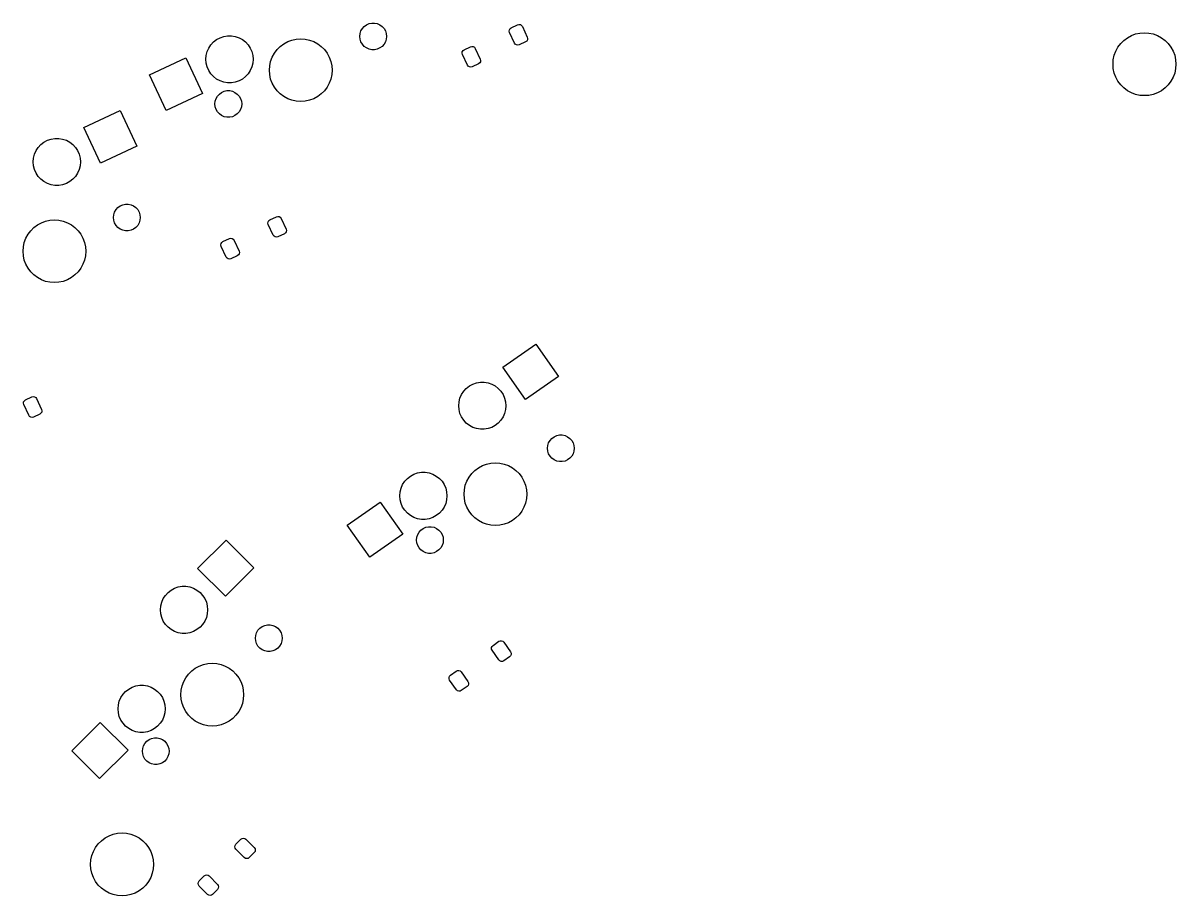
# Model space of a CAD drawing. Extents: x 20 to 262, y -159 to -46.
# Drawn here: x 181.4 to 254.7, y -159.2 to -103.8 of the extents above; entities that cross this region are included whole.
import ezdxf

# ---------------------------------------------------------------- set-up
doc = ezdxf.new("R2010")
doc.units = 0
doc.layers.add('BLACK', color=7, linetype='CONTINUOUS')

msp = doc.modelspace()

# ---------------------------------------------------------------- linework, layer by layer
at = {"layer": 'BLACK', "linetype": 'CONTINUOUS'}
for p, q in [((202.976, -104.117), (203.095, -103.984)), ((203.095, -103.984), (203.239, -103.88)), ((203.239, -103.88), (203.402, -103.807)), ((203.402, -103.807), (203.576, -103.77)), ((203.576, -103.77), (203.754, -103.77)), ((203.754, -103.77), (203.928, -103.807)), ((203.928, -103.807), (204.09, -103.88)), ((204.09, -103.88), (204.234, -103.984)), ((204.234, -103.984), (204.353, -104.117)), ((212.439, -104.067), (212.846, -103.877)), ((212.846, -103.877), (212.932, -103.856)), ((212.932, -103.856), (213.019, -103.87)), ((213.019, -103.87), (213.094, -103.915)), ((213.094, -103.915), (213.145, -103.986)), ((213.145, -103.986), (213.462, -104.666)), ((193.714, -104.816), (193.932, -104.698)), ((193.932, -104.698), (194.166, -104.618)), ((194.166, -104.618), (194.41, -104.577)), ((194.41, -104.577), (194.658, -104.577)), ((194.658, -104.577), (194.903, -104.618)), ((194.903, -104.618), (195.137, -104.698)), ((195.137, -104.698), (195.355, -104.816)), ((198.777, -104.79), (199.061, -104.77)), ((199.061, -104.77), (199.345, -104.79)), ((202.814, -104.617), (202.833, -104.44)), ((202.833, -104.794), (202.814, -104.617)), ((202.833, -104.44), (202.887, -104.271)), ((202.887, -104.271), (202.976, -104.117)), ((204.353, -104.117), (204.442, -104.271)), ((204.442, -104.271), (204.497, -104.44)), ((204.497, -104.44), (204.516, -104.617)), ((204.516, -104.617), (204.497, -104.794)), ((212.309, -104.281), (212.322, -104.194)), ((212.33, -104.366), (212.309, -104.281)), ((212.322, -104.194), (212.368, -104.119)), ((212.647, -105.046), (212.33, -104.366)), ((212.368, -104.119), (212.439, -104.067)), ((213.462, -104.666), (213.483, -104.751)), ((213.483, -104.751), (213.47, -104.838)), ((251.376, -104.871), (251.605, -104.699)), ((251.605, -104.699), (251.855, -104.563)), ((251.855, -104.563), (252.123, -104.463)), ((252.123, -104.463), (252.401, -104.402)), ((252.401, -104.402), (252.686, -104.382)), ((252.686, -104.382), (252.971, -104.402)), ((252.971, -104.402), (253.249, -104.463)), ((253.249, -104.463), (253.517, -104.563)), ((253.517, -104.563), (253.767, -104.699)), ((253.767, -104.699), (253.996, -104.871)), ((193.116, -105.585), (193.215, -105.358)), ((193.215, -105.358), (193.351, -105.15)), ((193.351, -105.15), (193.518, -104.968)), ((193.518, -104.968), (193.714, -104.816)), ((195.355, -104.816), (195.55, -104.968)), ((195.55, -104.968), (195.718, -105.15)), ((195.718, -105.15), (195.854, -105.358)), ((195.854, -105.358), (195.953, -105.585)), ((197.383, -105.686), (197.554, -105.458)), ((197.554, -105.458), (197.755, -105.257)), ((197.755, -105.257), (197.983, -105.086)), ((197.983, -105.086), (198.232, -104.95)), ((198.232, -104.95), (198.499, -104.85)), ((198.499, -104.85), (198.777, -104.79)), ((199.345, -104.79), (199.623, -104.85)), ((199.623, -104.85), (199.889, -104.95)), ((199.889, -104.95), (200.139, -105.086)), ((200.139, -105.086), (200.367, -105.257)), ((200.367, -105.257), (200.568, -105.458)), ((200.568, -105.458), (200.738, -105.686)), ((202.887, -104.963), (202.833, -104.794)), ((202.976, -105.117), (202.887, -104.963)), ((203.095, -105.249), (202.976, -105.117)), ((203.239, -105.354), (203.095, -105.249)), ((203.402, -105.426), (203.239, -105.354)), ((203.576, -105.463), (203.402, -105.426)), ((203.754, -105.463), (203.576, -105.463)), ((203.928, -105.426), (203.754, -105.463)), ((204.09, -105.354), (203.928, -105.426)), ((204.234, -105.249), (204.09, -105.354)), ((204.353, -105.117), (204.234, -105.249)), ((204.442, -104.963), (204.353, -105.117)), ((204.497, -104.794), (204.442, -104.963)), ((209.331, -105.589), (209.377, -105.514)), ((209.377, -105.514), (209.448, -105.462)), ((209.448, -105.462), (209.856, -105.272)), ((209.856, -105.272), (209.941, -105.251)), ((209.941, -105.251), (210.028, -105.264)), ((210.028, -105.264), (210.103, -105.31)), ((210.103, -105.31), (210.155, -105.381)), ((210.155, -105.381), (210.472, -106.06)), ((212.699, -105.117), (212.647, -105.046)), ((212.774, -105.162), (212.699, -105.117)), ((212.861, -105.176), (212.774, -105.162)), ((212.946, -105.155), (212.861, -105.176)), ((213.354, -104.965), (212.946, -105.155)), ((213.424, -104.913), (213.354, -104.965)), ((213.47, -104.838), (213.424, -104.913)), ((250.867, -105.551), (251.003, -105.301)), ((251.003, -105.301), (251.175, -105.072)), ((251.175, -105.072), (251.376, -104.871)), ((253.996, -104.871), (254.197, -105.072)), ((254.197, -105.072), (254.369, -105.301)), ((254.369, -105.301), (254.505, -105.551)), ((189.452, -107.063), (191.763, -105.985)), ((191.763, -105.985), (192.819, -108.251)), ((193.034, -106.072), (193.055, -105.825)), ((193.055, -106.319), (193.034, -106.072)), ((193.055, -105.825), (193.116, -105.585)), ((195.953, -105.585), (196.014, -105.825)), ((196.014, -105.825), (196.034, -106.072)), ((196.034, -106.072), (196.014, -106.319)), ((197.087, -106.48), (197.148, -106.202)), ((197.148, -106.202), (197.247, -105.935)), ((197.247, -105.935), (197.383, -105.686)), ((200.738, -105.686), (200.874, -105.935)), ((200.874, -105.935), (200.974, -106.202)), ((200.974, -106.202), (201.034, -106.48)), ((209.318, -105.676), (209.331, -105.589)), ((209.339, -105.761), (209.318, -105.676)), ((209.656, -106.441), (209.339, -105.761)), ((210.479, -106.232), (210.434, -106.307)), ((210.472, -106.06), (210.493, -106.146)), ((210.493, -106.146), (210.479, -106.232)), ((250.686, -106.382), (250.706, -106.097)), ((250.706, -106.097), (250.767, -105.819)), ((250.767, -105.819), (250.867, -105.551)), ((254.505, -105.551), (254.605, -105.819)), ((254.605, -105.819), (254.666, -106.097)), ((254.666, -106.097), (254.686, -106.382)), ((193.116, -106.559), (193.055, -106.319)), ((193.215, -106.786), (193.116, -106.559)), ((193.351, -106.993), (193.215, -106.786)), ((195.854, -106.786), (195.718, -106.993)), ((195.953, -106.559), (195.854, -106.786)), ((196.014, -106.319), (195.953, -106.559)), ((197.067, -106.764), (197.087, -106.48)), ((197.087, -107.047), (197.067, -106.764)), ((201.034, -106.48), (201.055, -106.764)), ((201.055, -106.764), (201.034, -107.047)), ((209.708, -106.511), (209.656, -106.441)), ((209.783, -106.557), (209.708, -106.511)), ((209.87, -106.57), (209.783, -106.557)), ((209.955, -106.549), (209.87, -106.57)), ((210.363, -106.359), (209.955, -106.549)), ((210.434, -106.307), (210.363, -106.359)), ((250.706, -106.667), (250.686, -106.382)), ((250.767, -106.945), (250.706, -106.667)), ((250.867, -107.213), (250.767, -106.945)), ((254.605, -106.945), (254.505, -107.213)), ((254.666, -106.667), (254.605, -106.945)), ((254.686, -106.382), (254.666, -106.667)), ((190.508, -109.328), (189.452, -107.063)), ((193.518, -107.175), (193.351, -106.993)), ((193.714, -107.328), (193.518, -107.175)), ((193.932, -107.445), (193.714, -107.328)), ((194.166, -107.526), (193.932, -107.445)), ((194.41, -107.567), (194.166, -107.526)), ((194.658, -107.567), (194.41, -107.567)), ((194.903, -107.526), (194.658, -107.567)), ((195.137, -107.445), (194.903, -107.526)), ((195.355, -107.328), (195.137, -107.445)), ((195.55, -107.175), (195.355, -107.328)), ((195.718, -106.993), (195.55, -107.175)), ((197.148, -107.325), (197.087, -107.047)), ((197.247, -107.592), (197.148, -107.325)), ((197.383, -107.842), (197.247, -107.592)), ((200.874, -107.592), (200.738, -107.842)), ((200.974, -107.325), (200.874, -107.592)), ((201.034, -107.047), (200.974, -107.325)), ((251.003, -107.463), (250.867, -107.213)), ((251.175, -107.692), (251.003, -107.463)), ((251.376, -107.893), (251.175, -107.692)), ((254.197, -107.692), (253.996, -107.893)), ((254.369, -107.463), (254.197, -107.692)), ((254.505, -107.213), (254.369, -107.463)), ((192.819, -108.251), (190.508, -109.328)), ((193.679, -108.564), (193.768, -108.41)), ((193.768, -108.41), (193.887, -108.278)), ((193.887, -108.278), (194.031, -108.174)), ((194.031, -108.174), (194.194, -108.101)), ((194.194, -108.101), (194.368, -108.064)), ((194.368, -108.064), (194.546, -108.064)), ((194.546, -108.064), (194.72, -108.101)), ((194.72, -108.101), (194.882, -108.174)), ((194.882, -108.174), (195.026, -108.278)), ((195.026, -108.278), (195.145, -108.41)), ((195.145, -108.41), (195.234, -108.564)), ((197.554, -108.069), (197.383, -107.842)), ((197.755, -108.271), (197.554, -108.069)), ((197.983, -108.441), (197.755, -108.271)), ((198.232, -108.577), (197.983, -108.441)), ((200.139, -108.441), (199.889, -108.577)), ((200.367, -108.271), (200.139, -108.441)), ((200.568, -108.069), (200.367, -108.271)), ((200.738, -107.842), (200.568, -108.069)), ((251.605, -108.065), (251.376, -107.893)), ((251.855, -108.201), (251.605, -108.065)), ((252.123, -108.301), (251.855, -108.201)), ((252.401, -108.362), (252.123, -108.301)), ((252.686, -108.382), (252.401, -108.362)), ((252.971, -108.362), (252.686, -108.382)), ((253.249, -108.301), (252.971, -108.362)), ((253.517, -108.201), (253.249, -108.301)), ((253.767, -108.065), (253.517, -108.201)), ((253.996, -107.893), (253.767, -108.065)), ((193.606, -108.911), (193.624, -108.734)), ((193.624, -109.087), (193.606, -108.911)), ((193.624, -108.734), (193.679, -108.564)), ((193.679, -109.257), (193.624, -109.087)), ((195.234, -108.564), (195.289, -108.734)), ((195.289, -109.087), (195.234, -109.257)), ((195.289, -108.734), (195.308, -108.911)), ((195.308, -108.911), (195.289, -109.087)), ((198.499, -108.677), (198.232, -108.577)), ((198.777, -108.737), (198.499, -108.677)), ((199.061, -108.758), (198.777, -108.737)), ((199.345, -108.737), (199.061, -108.758)), ((199.623, -108.677), (199.345, -108.737)), ((199.889, -108.577), (199.623, -108.677)), ((185.276, -110.411), (187.587, -109.333)), ((187.587, -109.333), (188.643, -111.599)), ((193.768, -109.411), (193.679, -109.257)), ((193.887, -109.543), (193.768, -109.411)), ((194.031, -109.647), (193.887, -109.543)), ((194.194, -109.72), (194.031, -109.647)), ((194.368, -109.757), (194.194, -109.72)), ((194.546, -109.757), (194.368, -109.757)), ((194.72, -109.72), (194.546, -109.757)), ((194.882, -109.647), (194.72, -109.72)), ((195.026, -109.543), (194.882, -109.647)), ((195.145, -109.411), (195.026, -109.543)), ((195.234, -109.257), (195.145, -109.411)), ((186.332, -112.677), (185.276, -110.411)), ((182.545, -111.486), (182.74, -111.334)), ((182.74, -111.334), (182.958, -111.216)), ((182.958, -111.216), (183.193, -111.136)), ((183.193, -111.136), (183.437, -111.095)), ((183.437, -111.095), (183.685, -111.095)), ((183.685, -111.095), (183.929, -111.136)), ((183.929, -111.136), (184.163, -111.216)), ((184.163, -111.216), (184.381, -111.334)), ((184.381, -111.334), (184.577, -111.486)), ((182.081, -112.343), (182.142, -112.103)), ((182.142, -112.103), (182.242, -111.876)), ((182.242, -111.876), (182.377, -111.669)), ((182.377, -111.669), (182.545, -111.486)), ((184.577, -111.486), (184.745, -111.669)), ((184.745, -111.669), (184.88, -111.876)), ((184.88, -111.876), (184.98, -112.103)), ((184.98, -112.103), (185.04, -112.343)), ((188.643, -111.599), (186.332, -112.677)), ((182.061, -112.59), (182.081, -112.343)), ((182.081, -112.837), (182.061, -112.59)), ((182.142, -113.077), (182.081, -112.837)), ((185.04, -112.837), (184.98, -113.077)), ((185.04, -112.343), (185.061, -112.59)), ((185.061, -112.59), (185.04, -112.837)), ((182.242, -113.304), (182.142, -113.077)), ((182.377, -113.511), (182.242, -113.304)), ((182.545, -113.694), (182.377, -113.511)), ((184.745, -113.511), (184.577, -113.694)), ((184.88, -113.304), (184.745, -113.511)), ((184.98, -113.077), (184.88, -113.304)), ((182.74, -113.846), (182.545, -113.694)), ((182.958, -113.964), (182.74, -113.846)), ((183.193, -114.044), (182.958, -113.964)), ((183.437, -114.085), (183.193, -114.044)), ((183.685, -114.085), (183.437, -114.085)), ((183.929, -114.044), (183.685, -114.085)), ((184.163, -113.964), (183.929, -114.044)), ((184.381, -113.846), (184.163, -113.964)), ((184.577, -113.694), (184.381, -113.846)), ((187.232, -115.775), (187.321, -115.62)), ((187.321, -115.62), (187.44, -115.488)), ((187.44, -115.488), (187.584, -115.384)), ((187.584, -115.384), (187.747, -115.311)), ((187.747, -115.311), (187.921, -115.274)), ((187.921, -115.274), (188.099, -115.274)), ((188.099, -115.274), (188.273, -115.311)), ((188.273, -115.311), (188.435, -115.384)), ((188.435, -115.384), (188.579, -115.488)), ((188.579, -115.488), (188.698, -115.62)), ((188.698, -115.62), (188.787, -115.775)), ((182.328, -116.59), (182.577, -116.454)), ((182.577, -116.454), (182.844, -116.354)), ((182.844, -116.354), (183.122, -116.294)), ((183.122, -116.294), (183.406, -116.274)), ((183.406, -116.274), (183.69, -116.294)), ((183.69, -116.294), (183.968, -116.354)), ((183.968, -116.354), (184.234, -116.454)), ((184.234, -116.454), (184.484, -116.59)), ((187.159, -116.121), (187.178, -115.944)), ((187.178, -116.298), (187.159, -116.121)), ((187.178, -115.944), (187.232, -115.775)), ((187.232, -116.467), (187.178, -116.298)), ((187.321, -116.621), (187.232, -116.467)), ((188.787, -116.467), (188.698, -116.621)), ((188.787, -115.775), (188.842, -115.944)), ((188.842, -116.298), (188.787, -116.467)), ((188.842, -115.944), (188.861, -116.121)), ((188.861, -116.121), (188.842, -116.298)), ((196.976, -116.476), (196.989, -116.389)), ((196.997, -116.561), (196.976, -116.476)), ((196.989, -116.389), (197.035, -116.314)), ((197.035, -116.314), (197.106, -116.262)), ((197.106, -116.262), (197.514, -116.072)), ((197.514, -116.072), (197.599, -116.051)), ((197.599, -116.051), (197.686, -116.064)), ((197.686, -116.064), (197.761, -116.11)), ((197.761, -116.11), (197.813, -116.18)), ((197.813, -116.18), (198.13, -116.86)), ((181.592, -117.439), (181.728, -117.19)), ((181.728, -117.19), (181.899, -116.962)), ((181.899, -116.962), (182.1, -116.761)), ((182.1, -116.761), (182.328, -116.59)), ((184.484, -116.59), (184.712, -116.761)), ((184.712, -116.761), (184.913, -116.962)), ((184.913, -116.962), (185.083, -117.19)), ((185.083, -117.19), (185.22, -117.439)), ((187.44, -116.753), (187.321, -116.621)), ((187.584, -116.858), (187.44, -116.753)), ((187.747, -116.93), (187.584, -116.858)), ((187.921, -116.967), (187.747, -116.93)), ((188.099, -116.967), (187.921, -116.967)), ((188.273, -116.93), (188.099, -116.967)), ((188.435, -116.858), (188.273, -116.93)), ((188.579, -116.753), (188.435, -116.858)), ((188.698, -116.621), (188.579, -116.753)), ((197.314, -117.241), (196.997, -116.561)), ((198.021, -117.159), (197.613, -117.349)), ((198.091, -117.107), (198.021, -117.159)), ((198.137, -117.032), (198.091, -117.107)), ((198.13, -116.86), (198.15, -116.945)), ((198.15, -116.945), (198.137, -117.032)), ((181.432, -117.984), (181.493, -117.706)), ((181.493, -117.706), (181.592, -117.439)), ((185.22, -117.439), (185.319, -117.706)), ((185.319, -117.706), (185.379, -117.984)), ((193.985, -117.87), (193.999, -117.783)), ((194.006, -117.955), (193.985, -117.87)), ((193.999, -117.783), (194.044, -117.708)), ((194.323, -118.635), (194.006, -117.955)), ((194.044, -117.708), (194.115, -117.656)), ((194.115, -117.656), (194.523, -117.466)), ((194.523, -117.466), (194.608, -117.445)), ((194.608, -117.445), (194.695, -117.459)), ((194.695, -117.459), (194.77, -117.504)), ((194.77, -117.504), (194.822, -117.575)), ((194.822, -117.575), (195.139, -118.255)), ((197.366, -117.311), (197.314, -117.241)), ((197.441, -117.357), (197.366, -117.311)), ((197.528, -117.37), (197.441, -117.357)), ((197.613, -117.349), (197.528, -117.37)), ((181.412, -118.268), (181.432, -117.984)), ((181.432, -118.551), (181.412, -118.268)), ((181.493, -118.829), (181.432, -118.551)), ((185.379, -118.551), (185.319, -118.829)), ((185.379, -117.984), (185.4, -118.268)), ((185.4, -118.268), (185.379, -118.551)), ((194.375, -118.706), (194.323, -118.635)), ((195.03, -118.554), (194.622, -118.744)), ((195.101, -118.502), (195.03, -118.554)), ((195.146, -118.427), (195.101, -118.502)), ((195.139, -118.255), (195.16, -118.34)), ((195.16, -118.34), (195.146, -118.427)), ((181.592, -119.096), (181.493, -118.829)), ((181.728, -119.346), (181.592, -119.096)), ((181.899, -119.573), (181.728, -119.346)), ((185.083, -119.346), (184.913, -119.573)), ((185.22, -119.096), (185.083, -119.346)), ((185.319, -118.829), (185.22, -119.096)), ((194.45, -118.751), (194.375, -118.706)), ((194.537, -118.765), (194.45, -118.751)), ((194.622, -118.744), (194.537, -118.765)), ((182.1, -119.774), (181.899, -119.573)), ((182.328, -119.945), (182.1, -119.774)), ((182.577, -120.081), (182.328, -119.945)), ((182.844, -120.181), (182.577, -120.081)), ((184.234, -120.081), (183.968, -120.181)), ((184.484, -119.945), (184.234, -120.081)), ((184.712, -119.774), (184.484, -119.945)), ((184.913, -119.573), (184.712, -119.774)), ((183.122, -120.241), (182.844, -120.181)), ((183.406, -120.261), (183.122, -120.241)), ((183.69, -120.241), (183.406, -120.261)), ((183.968, -120.181), (183.69, -120.241)), ((211.91, -125.638), (213.999, -124.176)), ((213.999, -124.176), (215.433, -126.224)), ((213.344, -127.686), (211.91, -125.638)), ((209.779, -126.826), (209.997, -126.708)), ((209.997, -126.708), (210.231, -126.628)), ((210.231, -126.628), (210.476, -126.587)), ((210.476, -126.587), (210.723, -126.587)), ((210.723, -126.587), (210.968, -126.628)), ((210.968, -126.628), (211.202, -126.708)), ((211.202, -126.708), (211.42, -126.826)), ((215.433, -126.224), (213.344, -127.686)), ((209.181, -127.595), (209.28, -127.368)), ((209.28, -127.368), (209.416, -127.16)), ((209.416, -127.16), (209.584, -126.978)), ((209.584, -126.978), (209.779, -126.826)), ((211.42, -126.826), (211.615, -126.978)), ((211.615, -126.978), (211.783, -127.16)), ((211.783, -127.16), (211.919, -127.368)), ((211.919, -127.368), (212.018, -127.595)), ((181.435, -127.926), (181.449, -127.839)), ((181.456, -128.011), (181.435, -127.926)), ((181.449, -127.839), (181.494, -127.764)), ((181.773, -128.691), (181.456, -128.011)), ((181.494, -127.764), (181.565, -127.712)), ((181.565, -127.712), (181.973, -127.522)), ((181.973, -127.522), (182.058, -127.501)), ((182.058, -127.501), (182.145, -127.515)), ((182.145, -127.515), (182.22, -127.56)), ((182.22, -127.56), (182.272, -127.631)), ((182.272, -127.631), (182.589, -128.311)), ((209.1, -128.082), (209.12, -127.835)), ((209.12, -128.329), (209.1, -128.082)), ((209.12, -127.835), (209.181, -127.595)), ((212.018, -127.595), (212.079, -127.835)), ((212.079, -127.835), (212.1, -128.082)), ((212.1, -128.082), (212.079, -128.329)), ((181.825, -128.762), (181.773, -128.691)), ((181.9, -128.808), (181.825, -128.762)), ((181.987, -128.821), (181.9, -128.808)), ((182.072, -128.8), (181.987, -128.821)), ((182.48, -128.61), (182.072, -128.8)), ((182.551, -128.558), (182.48, -128.61)), ((182.596, -128.483), (182.551, -128.558)), ((182.589, -128.311), (182.61, -128.396)), ((182.61, -128.396), (182.596, -128.483)), ((209.181, -128.569), (209.12, -128.329)), ((209.28, -128.796), (209.181, -128.569)), ((209.416, -129.003), (209.28, -128.796)), ((211.919, -128.796), (211.783, -129.003)), ((212.018, -128.569), (211.919, -128.796)), ((212.079, -128.329), (212.018, -128.569)), ((209.584, -129.185), (209.416, -129.003)), ((209.779, -129.338), (209.584, -129.185)), ((209.997, -129.455), (209.779, -129.338)), ((210.231, -129.536), (209.997, -129.455)), ((210.476, -129.577), (210.231, -129.536)), ((210.723, -129.577), (210.476, -129.577)), ((210.968, -129.536), (210.723, -129.577)), ((211.202, -129.455), (210.968, -129.536)), ((211.42, -129.338), (211.202, -129.455)), ((211.615, -129.185), (211.42, -129.338)), ((211.783, -129.003), (211.615, -129.185)), ((214.817, -130.44), (214.906, -130.286)), ((214.906, -130.286), (215.025, -130.154)), ((215.025, -130.154), (215.169, -130.049)), ((215.169, -130.049), (215.331, -129.977)), ((215.331, -129.977), (215.505, -129.94)), ((215.505, -129.94), (215.683, -129.94)), ((215.683, -129.94), (215.857, -129.977)), ((215.857, -129.977), (216.019, -130.049)), ((216.019, -130.049), (216.163, -130.154)), ((216.163, -130.154), (216.282, -130.286)), ((216.282, -130.286), (216.371, -130.44)), ((214.743, -130.786), (214.762, -130.609)), ((214.762, -130.963), (214.743, -130.786)), ((214.762, -130.609), (214.817, -130.44)), ((214.817, -131.132), (214.762, -130.963)), ((214.906, -131.286), (214.817, -131.132)), ((216.371, -131.132), (216.282, -131.286)), ((216.371, -130.44), (216.426, -130.609)), ((216.426, -130.963), (216.371, -131.132)), ((216.426, -130.609), (216.445, -130.786)), ((216.445, -130.786), (216.426, -130.963)), ((210.355, -132.023), (210.604, -131.886)), ((210.604, -131.886), (210.871, -131.787)), ((210.871, -131.787), (211.149, -131.726)), ((211.149, -131.726), (211.433, -131.706)), ((211.433, -131.706), (211.716, -131.726)), ((211.716, -131.726), (211.994, -131.787)), ((211.994, -131.787), (212.261, -131.886)), ((212.261, -131.886), (212.511, -132.023)), ((215.025, -131.419), (214.906, -131.286)), ((215.169, -131.523), (215.025, -131.419)), ((215.331, -131.595), (215.169, -131.523)), ((215.505, -131.632), (215.331, -131.595)), ((215.683, -131.632), (215.505, -131.632)), ((215.857, -131.595), (215.683, -131.632)), ((216.019, -131.523), (215.857, -131.595)), ((216.163, -131.419), (216.019, -131.523)), ((216.282, -131.286), (216.163, -131.419)), ((205.839, -132.701), (206.034, -132.549)), ((206.034, -132.549), (206.252, -132.431)), ((206.252, -132.431), (206.487, -132.351)), ((206.487, -132.351), (206.731, -132.31)), ((206.731, -132.31), (206.979, -132.31)), ((206.979, -132.31), (207.223, -132.351)), ((207.223, -132.351), (207.457, -132.431)), ((207.457, -132.431), (207.675, -132.549)), ((207.675, -132.549), (207.871, -132.701)), ((209.619, -132.872), (209.755, -132.622)), ((209.755, -132.622), (209.926, -132.394)), ((209.926, -132.394), (210.127, -132.193)), ((210.127, -132.193), (210.355, -132.023)), ((212.511, -132.023), (212.738, -132.193)), ((212.738, -132.193), (212.94, -132.394)), ((212.94, -132.394), (213.11, -132.622)), ((213.11, -132.622), (213.246, -132.872)), ((205.375, -133.558), (205.436, -133.318)), ((205.436, -133.318), (205.536, -133.091)), ((205.536, -133.091), (205.671, -132.883)), ((205.671, -132.883), (205.839, -132.701)), ((207.871, -132.701), (208.039, -132.883)), ((208.039, -132.883), (208.174, -133.091)), ((208.174, -133.091), (208.274, -133.318)), ((208.274, -133.318), (208.334, -133.558)), ((209.459, -133.416), (209.52, -133.138)), ((209.52, -133.138), (209.619, -132.872)), ((213.246, -132.872), (213.346, -133.138)), ((213.346, -133.138), (213.406, -133.416)), ((205.355, -133.805), (205.375, -133.558)), ((205.375, -134.052), (205.355, -133.805)), ((205.436, -134.292), (205.375, -134.052)), ((208.334, -134.052), (208.274, -134.292)), ((208.334, -133.558), (208.355, -133.805)), ((208.355, -133.805), (208.334, -134.052)), ((209.439, -133.7), (209.459, -133.416)), ((209.459, -133.984), (209.439, -133.7)), ((209.52, -134.262), (209.459, -133.984)), ((213.406, -133.984), (213.346, -134.262)), ((213.406, -133.416), (213.427, -133.7)), ((213.427, -133.7), (213.406, -133.984)), ((202.022, -135.663), (204.11, -134.2)), ((204.11, -134.2), (205.544, -136.248)), ((205.536, -134.519), (205.436, -134.292)), ((205.671, -134.726), (205.536, -134.519)), ((205.839, -134.908), (205.671, -134.726)), ((208.039, -134.726), (207.871, -134.908)), ((208.174, -134.519), (208.039, -134.726)), ((208.274, -134.292), (208.174, -134.519)), ((209.619, -134.528), (209.52, -134.262)), ((209.755, -134.778), (209.619, -134.528)), ((209.926, -135.006), (209.755, -134.778)), ((213.11, -134.778), (212.94, -135.006)), ((213.246, -134.528), (213.11, -134.778)), ((213.346, -134.262), (213.246, -134.528)), ((206.034, -135.06), (205.839, -134.908)), ((206.252, -135.178), (206.034, -135.06)), ((206.487, -135.259), (206.252, -135.178)), ((206.731, -135.3), (206.487, -135.259)), ((206.979, -135.3), (206.731, -135.3)), ((207.223, -135.259), (206.979, -135.3)), ((207.457, -135.178), (207.223, -135.259)), ((207.675, -135.06), (207.457, -135.178)), ((207.871, -134.908), (207.675, -135.06)), ((210.127, -135.207), (209.926, -135.006)), ((210.355, -135.377), (210.127, -135.207)), ((210.604, -135.514), (210.355, -135.377)), ((210.871, -135.613), (210.604, -135.514)), ((212.261, -135.514), (211.994, -135.613)), ((212.511, -135.377), (212.261, -135.514)), ((212.738, -135.207), (212.511, -135.377)), ((212.94, -135.006), (212.738, -135.207)), ((203.456, -137.711), (202.022, -135.663)), ((205.544, -136.248), (203.456, -137.711)), ((206.439, -136.437), (206.494, -136.268)), ((206.494, -136.268), (206.583, -136.114)), ((206.583, -136.114), (206.702, -135.981)), ((206.702, -135.981), (206.846, -135.877)), ((206.846, -135.877), (207.008, -135.804)), ((207.008, -135.804), (207.182, -135.767)), ((207.182, -135.767), (207.36, -135.767)), ((207.36, -135.767), (207.534, -135.804)), ((207.534, -135.804), (207.697, -135.877)), ((207.697, -135.877), (207.841, -135.981)), ((207.841, -135.981), (207.96, -136.114)), ((207.96, -136.114), (208.049, -136.268)), ((208.049, -136.268), (208.104, -136.437)), ((211.149, -135.674), (210.871, -135.613)), ((211.433, -135.694), (211.149, -135.674)), ((211.716, -135.674), (211.433, -135.694)), ((211.994, -135.613), (211.716, -135.674)), ((192.509, -138.417), (194.312, -136.614)), ((194.312, -136.614), (196.08, -138.381)), ((206.42, -136.614), (206.439, -136.437)), ((206.439, -136.791), (206.42, -136.614)), ((206.494, -136.96), (206.439, -136.791)), ((206.583, -137.114), (206.494, -136.96)), ((208.049, -136.96), (207.96, -137.114)), ((208.104, -136.791), (208.049, -136.96)), ((208.104, -136.437), (208.122, -136.614)), ((208.122, -136.614), (208.104, -136.791)), ((206.702, -137.246), (206.583, -137.114)), ((206.846, -137.351), (206.702, -137.246)), ((207.008, -137.423), (206.846, -137.351)), ((207.182, -137.46), (207.008, -137.423)), ((207.36, -137.46), (207.182, -137.46)), ((207.534, -137.423), (207.36, -137.46)), ((207.697, -137.351), (207.534, -137.423)), ((207.841, -137.246), (207.697, -137.351)), ((207.96, -137.114), (207.841, -137.246)), ((194.276, -140.185), (192.509, -138.417)), ((196.08, -138.381), (194.276, -140.185)), ((190.459, -140.129), (190.627, -139.947)), ((190.627, -139.947), (190.822, -139.795)), ((190.822, -139.795), (191.04, -139.677)), ((191.04, -139.677), (191.274, -139.597)), ((191.274, -139.597), (191.519, -139.556)), ((191.519, -139.556), (191.766, -139.556)), ((191.766, -139.556), (192.011, -139.597)), ((192.011, -139.597), (192.245, -139.677)), ((192.245, -139.677), (192.463, -139.795)), ((192.463, -139.795), (192.658, -139.947)), ((192.658, -139.947), (192.826, -140.129)), ((190.163, -140.804), (190.224, -140.564)), ((190.224, -140.564), (190.323, -140.337)), ((190.323, -140.337), (190.459, -140.129)), ((192.826, -140.129), (192.962, -140.337)), ((192.962, -140.337), (193.061, -140.564)), ((193.061, -140.564), (193.122, -140.804)), ((190.142, -141.051), (190.163, -140.804)), ((190.163, -141.298), (190.142, -141.051)), ((190.224, -141.538), (190.163, -141.298)), ((193.122, -141.298), (193.061, -141.538)), ((193.122, -140.804), (193.142, -141.051)), ((193.142, -141.051), (193.122, -141.298)), ((190.323, -141.765), (190.224, -141.538)), ((190.459, -141.972), (190.323, -141.765)), ((190.627, -142.154), (190.459, -141.972)), ((192.826, -141.972), (192.658, -142.154)), ((192.962, -141.765), (192.826, -141.972)), ((193.061, -141.538), (192.962, -141.765)), ((196.461, -142.215), (196.605, -142.11)), ((196.605, -142.11), (196.768, -142.038)), ((196.768, -142.038), (196.942, -142.001)), ((196.942, -142.001), (197.12, -142.001)), ((197.12, -142.001), (197.294, -142.038)), ((197.294, -142.038), (197.456, -142.11)), ((197.456, -142.11), (197.6, -142.215)), ((190.822, -142.307), (190.627, -142.154)), ((191.04, -142.424), (190.822, -142.307)), ((191.274, -142.505), (191.04, -142.424)), ((191.519, -142.546), (191.274, -142.505)), ((191.766, -142.546), (191.519, -142.546)), ((192.011, -142.505), (191.766, -142.546)), ((192.245, -142.424), (192.011, -142.505)), ((192.463, -142.307), (192.245, -142.424)), ((192.658, -142.154), (192.463, -142.307)), ((196.18, -142.847), (196.198, -142.67)), ((196.198, -143.024), (196.18, -142.847)), ((196.198, -142.67), (196.253, -142.501)), ((196.253, -142.501), (196.342, -142.347)), ((196.342, -142.347), (196.461, -142.215)), ((197.6, -142.215), (197.719, -142.347)), ((197.719, -142.347), (197.808, -142.501)), ((197.808, -142.501), (197.863, -142.67)), ((197.863, -142.67), (197.882, -142.847)), ((197.882, -142.847), (197.863, -143.024)), ((196.253, -143.193), (196.198, -143.024)), ((196.342, -143.347), (196.253, -143.193)), ((196.461, -143.479), (196.342, -143.347)), ((196.605, -143.584), (196.461, -143.479)), ((196.768, -143.656), (196.605, -143.584)), ((197.456, -143.584), (197.294, -143.656)), ((197.6, -143.479), (197.456, -143.584)), ((197.719, -143.347), (197.6, -143.479)), ((197.808, -143.193), (197.719, -143.347)), ((197.863, -143.024), (197.808, -143.193)), ((211.189, -143.451), (211.221, -143.369)), ((211.191, -143.539), (211.189, -143.451)), ((211.227, -143.619), (211.191, -143.539)), ((211.221, -143.369), (211.282, -143.306)), ((211.282, -143.306), (211.651, -143.047)), ((211.651, -143.047), (211.731, -143.012)), ((211.731, -143.012), (211.819, -143.01)), ((211.819, -143.01), (211.901, -143.042)), ((211.901, -143.042), (211.964, -143.103)), ((211.964, -143.103), (212.394, -143.717)), ((196.942, -143.693), (196.768, -143.656)), ((197.12, -143.693), (196.942, -143.693)), ((197.294, -143.656), (197.12, -143.693)), ((211.657, -144.233), (211.227, -143.619)), ((211.72, -144.294), (211.657, -144.233)), ((211.802, -144.326), (211.72, -144.294)), ((211.89, -144.324), (211.802, -144.326)), ((211.97, -144.289), (211.89, -144.324)), ((212.339, -144.03), (211.97, -144.289)), ((212.4, -143.967), (212.339, -144.03)), ((212.394, -143.717), (212.429, -143.797)), ((212.431, -143.885), (212.4, -143.967)), ((212.429, -143.797), (212.431, -143.885)), ((191.932, -145.133), (192.133, -144.932)), ((192.133, -144.932), (192.361, -144.762)), ((192.361, -144.762), (192.61, -144.625)), ((192.61, -144.625), (192.877, -144.526)), ((192.877, -144.526), (193.155, -144.465)), ((193.155, -144.465), (193.439, -144.445)), ((193.439, -144.445), (193.722, -144.465)), ((193.722, -144.465), (194, -144.526)), ((194, -144.526), (194.267, -144.625)), ((194.267, -144.625), (194.516, -144.762)), ((194.516, -144.762), (194.744, -144.932)), ((194.744, -144.932), (194.945, -145.133)), ((208.579, -145.198), (208.947, -144.94)), ((208.947, -144.94), (209.028, -144.905)), ((209.028, -144.905), (209.116, -144.903)), ((209.116, -144.903), (209.197, -144.935)), ((209.197, -144.935), (209.261, -144.996)), ((209.261, -144.996), (209.691, -145.61)), ((191.525, -145.877), (191.625, -145.611)), ((191.625, -145.611), (191.761, -145.361)), ((191.761, -145.361), (191.932, -145.133)), ((194.945, -145.133), (195.116, -145.361)), ((195.116, -145.361), (195.252, -145.611)), ((195.252, -145.611), (195.352, -145.877)), ((208.486, -145.344), (208.518, -145.262)), ((208.488, -145.431), (208.486, -145.344)), ((208.524, -145.512), (208.488, -145.431)), ((208.518, -145.262), (208.579, -145.198)), ((208.954, -146.126), (208.524, -145.512)), ((209.691, -145.61), (209.726, -145.69)), ((209.728, -145.778), (209.696, -145.86)), ((209.726, -145.69), (209.728, -145.778)), ((187.629, -146.623), (187.765, -146.416)), ((187.765, -146.416), (187.932, -146.233)), ((187.932, -146.233), (188.128, -146.081)), ((188.128, -146.081), (188.346, -145.963)), ((188.346, -145.963), (188.58, -145.883)), ((188.58, -145.883), (188.825, -145.842)), ((188.825, -145.842), (189.072, -145.842)), ((189.072, -145.842), (189.317, -145.883)), ((189.317, -145.883), (189.551, -145.963)), ((189.551, -145.963), (189.769, -146.081)), ((189.769, -146.081), (189.964, -146.233)), ((189.964, -146.233), (190.132, -146.416)), ((190.132, -146.416), (190.268, -146.623)), ((191.445, -146.439), (191.465, -146.155)), ((191.465, -146.723), (191.445, -146.439)), ((191.465, -146.155), (191.525, -145.877)), ((195.352, -145.877), (195.412, -146.155)), ((195.412, -146.155), (195.432, -146.439)), ((195.432, -146.439), (195.412, -146.723)), ((209.017, -146.187), (208.954, -146.126)), ((209.099, -146.219), (209.017, -146.187)), ((209.187, -146.217), (209.099, -146.219)), ((209.267, -146.181), (209.187, -146.217)), ((209.636, -145.923), (209.267, -146.181)), ((209.696, -145.86), (209.636, -145.923)), ((187.448, -147.337), (187.469, -147.09)), ((187.469, -147.09), (187.53, -146.85)), ((187.53, -146.85), (187.629, -146.623)), ((190.268, -146.623), (190.367, -146.85)), ((190.367, -146.85), (190.428, -147.09)), ((190.428, -147.09), (190.448, -147.337)), ((191.525, -147.001), (191.465, -146.723)), ((191.625, -147.267), (191.525, -147.001)), ((191.761, -147.517), (191.625, -147.267)), ((195.252, -147.267), (195.116, -147.517)), ((195.352, -147.001), (195.252, -147.267)), ((195.412, -146.723), (195.352, -147.001)), ((187.469, -147.584), (187.448, -147.337)), ((187.53, -147.824), (187.469, -147.584)), ((187.629, -148.051), (187.53, -147.824)), ((190.367, -147.824), (190.268, -148.051)), ((190.428, -147.584), (190.367, -147.824)), ((190.448, -147.337), (190.428, -147.584)), ((191.932, -147.745), (191.761, -147.517)), ((192.133, -147.946), (191.932, -147.745)), ((192.361, -148.116), (192.133, -147.946)), ((194.744, -147.946), (194.516, -148.116)), ((194.945, -147.745), (194.744, -147.946)), ((195.116, -147.517), (194.945, -147.745)), ((184.511, -150.006), (186.314, -148.203)), ((186.314, -148.203), (188.082, -149.971)), ((187.765, -148.258), (187.629, -148.051)), ((187.932, -148.441), (187.765, -148.258)), ((188.128, -148.593), (187.932, -148.441)), ((188.346, -148.711), (188.128, -148.593)), ((188.58, -148.791), (188.346, -148.711)), ((189.551, -148.711), (189.317, -148.791)), ((189.769, -148.593), (189.551, -148.711)), ((189.964, -148.441), (189.769, -148.593)), ((190.132, -148.258), (189.964, -148.441)), ((190.268, -148.051), (190.132, -148.258)), ((192.61, -148.253), (192.361, -148.116)), ((192.877, -148.352), (192.61, -148.253)), ((193.155, -148.413), (192.877, -148.352)), ((193.439, -148.433), (193.155, -148.413)), ((193.722, -148.413), (193.439, -148.433)), ((194, -148.352), (193.722, -148.413)), ((194.267, -148.253), (194, -148.352)), ((194.516, -148.116), (194.267, -148.253)), ((188.825, -148.832), (188.58, -148.791)), ((189.072, -148.832), (188.825, -148.832)), ((189.317, -148.791), (189.072, -148.832)), ((189.158, -149.531), (189.277, -149.399)), ((189.277, -149.399), (189.421, -149.294)), ((189.421, -149.294), (189.583, -149.222)), ((189.583, -149.222), (189.757, -149.185)), ((189.757, -149.185), (189.935, -149.185)), ((189.935, -149.185), (190.109, -149.222)), ((190.109, -149.222), (190.272, -149.294)), ((190.272, -149.294), (190.416, -149.399)), ((190.416, -149.399), (190.535, -149.531)), ((186.279, -151.774), (184.511, -150.006)), ((188.082, -149.971), (186.279, -151.774)), ((188.996, -150.031), (189.014, -149.854)), ((189.014, -150.208), (188.996, -150.031)), ((189.014, -149.854), (189.069, -149.685)), ((189.069, -150.377), (189.014, -150.208)), ((189.069, -149.685), (189.158, -149.531)), ((190.535, -149.531), (190.624, -149.685)), ((190.624, -149.685), (190.679, -149.854)), ((190.679, -150.208), (190.624, -150.377)), ((190.679, -149.854), (190.697, -150.031)), ((190.697, -150.031), (190.679, -150.208)), ((189.158, -150.531), (189.069, -150.377)), ((189.277, -150.663), (189.158, -150.531)), ((189.421, -150.768), (189.277, -150.663)), ((189.583, -150.84), (189.421, -150.768)), ((189.757, -150.877), (189.583, -150.84)), ((189.935, -150.877), (189.757, -150.877)), ((190.109, -150.84), (189.935, -150.877)), ((190.272, -150.768), (190.109, -150.84)), ((190.416, -150.663), (190.272, -150.768)), ((190.535, -150.531), (190.416, -150.663)), ((190.624, -150.377), (190.535, -150.531)), ((186.875, -155.407), (187.143, -155.307)), ((187.143, -155.307), (187.421, -155.246)), ((187.421, -155.246), (187.706, -155.226)), ((187.706, -155.226), (187.991, -155.246)), ((187.991, -155.246), (188.269, -155.307)), ((188.269, -155.307), (188.537, -155.407)), ((186.023, -156.145), (186.195, -155.916)), ((186.195, -155.916), (186.396, -155.715)), ((186.396, -155.715), (186.625, -155.543)), ((186.625, -155.543), (186.875, -155.407)), ((188.537, -155.407), (188.787, -155.543)), ((188.787, -155.543), (189.016, -155.715)), ((189.016, -155.715), (189.217, -155.916)), ((189.217, -155.916), (189.389, -156.145)), ((194.873, -156.103), (194.89, -156.017)), ((194.89, -156.017), (194.939, -155.944)), ((194.939, -155.944), (195.257, -155.626)), ((195.257, -155.626), (195.33, -155.577)), ((195.33, -155.577), (195.416, -155.56)), ((195.416, -155.56), (195.502, -155.577)), ((195.502, -155.577), (195.575, -155.626)), ((195.575, -155.626), (196.106, -156.156)), ((185.726, -156.941), (185.787, -156.663)), ((185.787, -156.663), (185.887, -156.395)), ((185.887, -156.395), (186.023, -156.145)), ((189.389, -156.145), (189.525, -156.395)), ((189.525, -156.395), (189.625, -156.663)), ((189.625, -156.663), (189.686, -156.941)), ((194.89, -156.189), (194.873, -156.103)), ((194.939, -156.262), (194.89, -156.189)), ((195.469, -156.792), (194.939, -156.262)), ((195.542, -156.841), (195.469, -156.792)), ((195.788, -156.792), (195.715, -156.841)), ((196.106, -156.474), (195.788, -156.792)), ((196.106, -156.156), (196.154, -156.229)), ((196.154, -156.401), (196.106, -156.474)), ((196.154, -156.229), (196.172, -156.315)), ((196.172, -156.315), (196.154, -156.401)), ((185.706, -157.226), (185.726, -156.941)), ((185.726, -157.511), (185.706, -157.226)), ((185.787, -157.789), (185.726, -157.511)), ((189.686, -157.511), (189.625, -157.789)), ((189.686, -156.941), (189.706, -157.226)), ((189.706, -157.226), (189.686, -157.511)), ((195.628, -156.858), (195.542, -156.841)), ((195.715, -156.841), (195.628, -156.858)), ((185.887, -158.057), (185.787, -157.789)), ((186.023, -158.307), (185.887, -158.057)), ((189.525, -158.057), (189.389, -158.307)), ((189.625, -157.789), (189.525, -158.057)), ((192.606, -158.277), (192.924, -157.959)), ((192.924, -157.959), (192.997, -157.91)), ((192.997, -157.91), (193.083, -157.893)), ((193.083, -157.893), (193.169, -157.91)), ((193.169, -157.91), (193.242, -157.959)), ((193.242, -157.959), (193.772, -158.489)), ((186.195, -158.536), (186.023, -158.307)), ((186.396, -158.737), (186.195, -158.536)), ((186.625, -158.909), (186.396, -158.737)), ((186.875, -159.045), (186.625, -158.909)), ((188.787, -158.909), (188.537, -159.045)), ((189.016, -158.737), (188.787, -158.909)), ((189.217, -158.536), (189.016, -158.737)), ((189.389, -158.307), (189.217, -158.536)), ((192.54, -158.436), (192.557, -158.35)), ((192.557, -158.523), (192.54, -158.436)), ((192.557, -158.35), (192.606, -158.277)), ((192.606, -158.596), (192.557, -158.523)), ((193.136, -159.126), (192.606, -158.596)), ((193.772, -158.808), (193.454, -159.126)), ((193.772, -158.489), (193.821, -158.562)), ((193.821, -158.735), (193.772, -158.808)), ((193.821, -158.562), (193.838, -158.649)), ((193.838, -158.649), (193.821, -158.735)), ((187.143, -159.145), (186.875, -159.045)), ((187.421, -159.206), (187.143, -159.145)), ((187.706, -159.226), (187.421, -159.206)), ((187.991, -159.206), (187.706, -159.226)), ((188.269, -159.145), (187.991, -159.206)), ((188.537, -159.045), (188.269, -159.145)), ((193.209, -159.175), (193.136, -159.126)), ((193.295, -159.192), (193.209, -159.175)), ((193.381, -159.175), (193.295, -159.192)), ((193.454, -159.126), (193.381, -159.175))]:
    msp.add_line(p, q, dxfattribs=at)

doc.saveas('drawing.dxf')
